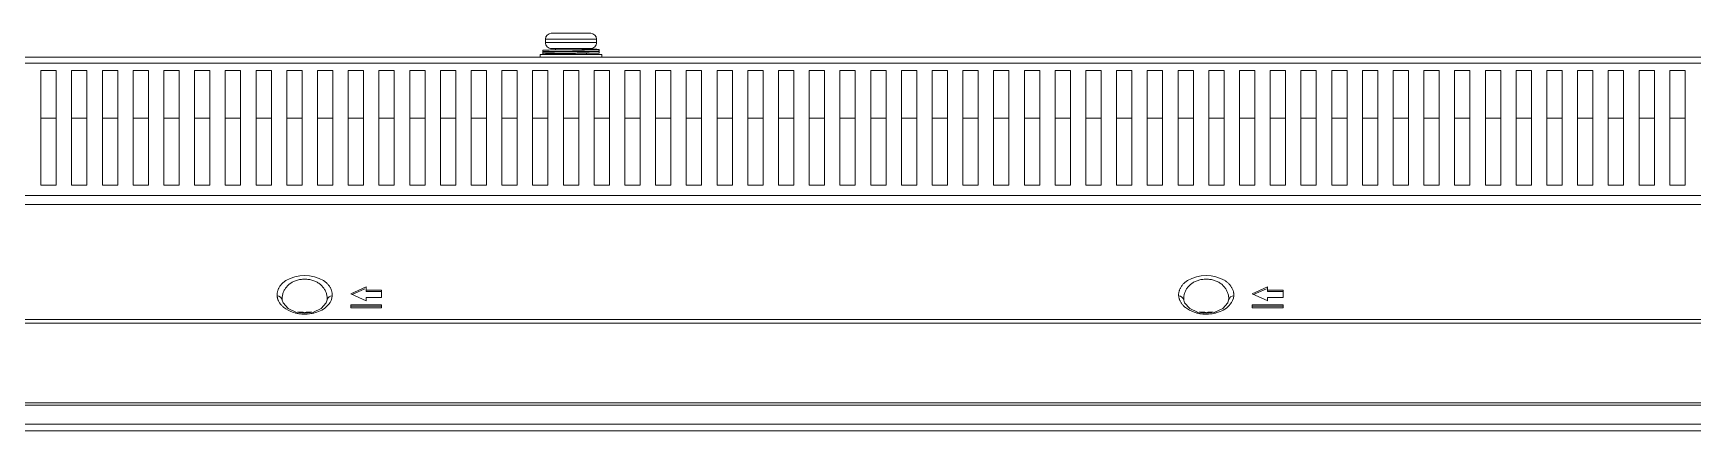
# Model space of a CAD drawing. Extents: x -382 to 1420, y -377 to 265.
# Drawn here: x -321.58 to -308.83, y 31.97 to 35.03 of the extents above; entities that cross this region are included whole.
import ezdxf

# ---------------------------------------------------------------- set-up
doc = ezdxf.new("R2010")
doc.units = 0
doc.header["$MEASUREMENT"] = 0
doc.layers.add('PDF_レイヤー 1', color=7, linetype='CONTINUOUS')

msp = doc.modelspace()

# ---------------------------------------------------------------- linework, layer by layer
at = {"layer": 'PDF_レイヤー 1', "lineweight": 0}
for points in [[(-317.64756, 34.97915), (-317.25384, 34.97917), (-317.25384, 34.95556), (-317.64756, 34.95556), (-317.64756, 34.97917, -0.39336605), (-317.59959, 35.02641), (-317.46458, 35.02643), (-317.46333, 35.02643), (-317.46208, 35.02643), (-317.46069, 35.02629), (-317.45944, 35.02629), (-317.45819, 35.02629), (-317.45694, 35.02629), (-317.45555, 35.02629), (-317.45513, 35.02629), (-317.45388, 35.02629), (-317.45249, 35.02629), (-317.45166, 35.02629), (-317.45069, 35.02627), (-317.4493, 35.02627), (-317.44791, 35.02627), (-317.44652, 35.02627), (-317.44513, 35.02641), (-317.44374, 35.02641), (-317.44236, 35.02641), (-317.44097, 35.02641), (-317.43999, 35.02641), (-317.43861, 35.02641), (-317.43722, 35.02641), (-317.43679, 35.02641), (-317.3018, 35.02641, -0.39336605), (-317.25384, 34.97915)], [(-317.64756, 34.95556, 0.41470588), (-317.6003, 34.9083), (-317.30116, 34.9083, 0.41470588), (-317.2539, 34.95552)], [(-279.52853, 34.79878, 0.28008205), (-279.59847, 34.84136), (-330.12523, 34.84136), (-330.12631, 34.77634), (-327.31087, 34.77634)], [(-332.85563, 33.79863), (-334.24677, 32.82454, 0.22391795), (-334.26345, 32.79571), (-334.31694, 32.18412), (-276.96453, 32.18412), (-277.018, 32.79573, 0.22235802), (-277.03783, 32.82509), (-277.037, 32.82537), (-277.03603, 32.82523), (-277.03464, 32.82454), (-278.41785, 33.79306)], [(-332.84153, 33.77849), (-332.76029, 33.77849), (-278.5212, 33.77854, -0.15358973)], [(-319.32506, 32.97609, -0.35131173), (-319.28587, 33.00491), (-319.28559, 33.00894), (-319.28559, 33.0131), (-319.28573, 33.01727), (-319.28587, 33.02158), (-319.28643, 33.02574), (-319.28712, 33.03019), (-319.28796, 33.03463), (-319.28907, 33.03907), (-319.29032, 33.04366), (-319.29171, 33.0481), (-319.29351, 33.05268), (-319.29532, 33.05727), (-319.2974, 33.06171), (-319.29962, 33.06629), (-319.30212, 33.07074), (-319.30476, 33.07518), (-319.30754, 33.07949), (-319.31045, 33.08365), (-319.31365, 33.08782), (-319.31462, 33.08907), (-319.31795, 33.0931), (-319.32129, 33.09685), (-319.32476, 33.10046), (-319.32851, 33.10407), (-319.3324, 33.10754), (-319.33656, 33.11101), (-319.34087, 33.11448), (-319.34573, 33.11796), (-319.35073, 33.12143), (-319.35287, 33.1229, 0.27402734), (-319.64248, 33.12304), (-319.6447, 33.12151), (-319.6497, 33.11804), (-319.65442, 33.11457), (-319.65887, 33.11123), (-319.66303, 33.10776), (-319.66692, 33.10415), (-319.67067, 33.10054), (-319.67414, 33.09707), (-319.67748, 33.09318), (-319.68081, 33.08929), (-319.68192, 33.0879), (-319.68498, 33.08374), (-319.68803, 33.07957), (-319.69081, 33.07513), (-319.69345, 33.07082), (-319.69581, 33.06624), (-319.69803, 33.06179), (-319.70025, 33.05721), (-319.70206, 33.05263), (-319.70372, 33.04805), (-319.70525, 33.0436), (-319.7065, 33.03916), (-319.70761, 33.03457), (-319.70845, 33.03027), (-319.70914, 33.02583), (-319.70956, 33.02152), (-319.70983, 33.01722), (-319.70997, 33.01305), (-319.70983, 33.00902), (-319.7097, 33.00486, -0.34831501), (-319.6701, 32.97271), (-319.66387, 32.95212), (-319.62429, 32.9081), (-319.56451, 32.88102), (-319.49745, 32.87234), (-319.43032, 32.88119), (-319.37074, 32.90841), (-319.33151, 32.95235), (-319.32506, 32.97609)], [(-319.50774, 32.86535, 0.01507431), (-319.49385, 32.86521, 0.01439805), (-319.47919, 32.8657, 0.03241219), (-319.44039, 32.87069, 0.0140523), (-319.42625, 32.87377, 0.02070092), (-319.40499, 32.88007, 0.14277851), (-319.31231, 32.94151, 0.14815048), (-319.28593, 33.0049)], [(-312.57918, 32.86535, 0.01514997), (-312.56543, 32.86521, 0.01439805), (-312.55069, 32.8657, 0.03076734), (-312.51313, 32.87041, 0.01291008), (-312.49771, 32.87377, 0.01925917), (-312.47635, 32.88007, 0.14277851), (-312.38375, 32.94151, 0.14815048), (-312.35743, 33.0049)], [(-319.51581, 32.87957), (-319.51512, 32.87957), (-319.51456, 32.87957), (-319.514, 32.87944), (-319.51331, 32.8793), (-319.51289, 32.87916), (-319.5122, 32.87902), (-319.51164, 32.87874), (-319.5115, 32.8786), (-319.51095, 32.87832), (-319.51053, 32.87791), (-319.50957, 32.87674), (-319.5093, 32.87674), (-319.50832, 32.8766), (-319.50721, 32.87632), (-319.50652, 32.87632), (-319.50541, 32.87619), (-319.50444, 32.87605), (-319.50346, 32.87591), (-319.50235, 32.87591), (-319.50124, 32.87591), (-319.50027, 32.87591), (-319.49927, 32.87585), (-319.49927, 32.87599), (-319.49927, 32.87613), (-319.49927, 32.87627), (-319.49628, 32.87587), (-319.49545, 32.87587), (-319.4942, 32.87587), (-319.49309, 32.87587), (-319.49281, 32.87587), (-319.49156, 32.87601), (-319.49045, 32.87601), (-319.48934, 32.87614), (-319.48809, 32.87642), (-319.48698, 32.87656), (-319.48587, 32.87684), (-319.48645, 32.87742), (-319.48756, 32.87714), (-319.48909, 32.87687), (-319.4909, 32.87673), (-319.49284, 32.87645), (-319.49492, 32.87645), (-319.49426, 32.87638), (-319.49176, 32.87652), (-319.48967, 32.8768), (-319.48801, 32.87707), (-319.48662, 32.87735), (-319.48559, 32.87769), (-319.48504, 32.87782), (-319.4849, 32.87782, -0.24615601), (-319.47992, 32.88095), (-319.46029, 32.88088), (-319.45412, 32.88069), (-319.44784, 32.88023), (-319.44298, 32.87953, 0.01846164), (-319.44847, 32.88023)], [(-319.47995, 32.88092), (-319.47981, 32.88092), (-319.47981, 32.88064), (-319.47981, 32.88037), (-319.47981, 32.88023), (-319.47981, 32.88009), (-319.47981, 32.87995), (-319.47981, 32.87981), (-319.47981, 32.87967), (-319.48476, 32.87702), (-319.48434, 32.87716), (-319.48379, 32.8773), (-319.48323, 32.87744), (-319.48267, 32.87757), (-319.48212, 32.87785), (-319.4817, 32.87813), (-319.48115, 32.87827), (-319.48059, 32.87855), (-319.48017, 32.87896), (-319.4799, 32.87924), (-319.47976, 32.87952, 0.19323471), (-319.4853, 32.87777)], [(-312.60669, 32.88095), (-312.58711, 32.88095), (-312.58724, 32.88081), (-312.58724, 32.88067), (-312.58724, 32.88053), (-312.58724, 32.88039), (-312.58724, 32.88026), (-312.58724, 32.88012), (-312.58724, 32.87998), (-312.58724, 32.87984), (-312.58724, 32.8797), (-312.58706, 32.88089, -0.25195029), (-312.58061, 32.87742), (-312.58724, 32.87957), (-312.58669, 32.87957), (-312.58599, 32.87957), (-312.58544, 32.87944), (-312.58488, 32.8793), (-312.58433, 32.87916), (-312.58377, 32.87902), (-312.58322, 32.87874), (-312.58294, 32.8786), (-312.58252, 32.87832), (-312.58197, 32.87791), (-312.58108, 32.87674), (-312.5808, 32.87674), (-312.57983, 32.8766), (-312.57872, 32.87632), (-312.57802, 32.87632), (-312.57691, 32.87619), (-312.57594, 32.87605), (-312.57497, 32.87591), (-312.57386, 32.87591), (-312.57275, 32.87591), (-312.57177, 32.87591), (-312.57077, 32.87585), (-312.57077, 32.87599), (-312.57077, 32.87613), (-312.57077, 32.87627), (-312.56779, 32.87587), (-312.56695, 32.87587), (-312.56571, 32.87587), (-312.56459, 32.87587), (-312.56432, 32.87587), (-312.56307, 32.87601), (-312.56196, 32.87601), (-312.56084, 32.87614), (-312.55959, 32.87642), (-312.55848, 32.87656), (-312.55737, 32.87684), (-312.55789, 32.87742), (-312.55914, 32.87714), (-312.56066, 32.87687), (-312.56233, 32.87673), (-312.56427, 32.87645), (-312.5665, 32.87645), (-312.56575, 32.87638), (-312.56325, 32.87652), (-312.56116, 32.8768), (-312.5595, 32.87707), (-312.55811, 32.87735), (-312.55708, 32.87769), (-312.55653, 32.87782), (-312.55639, 32.87782, -0.24615601), (-312.55143, 32.88095), (-312.53178, 32.88088), (-312.52561, 32.88069), (-312.51942, 32.88023), (-312.51442, 32.87953)], [(-312.55626, 32.87702), (-312.55584, 32.87716), (-312.55529, 32.8773), (-312.55473, 32.87744), (-312.55418, 32.87757), (-312.55362, 32.87785), (-312.55321, 32.87813), (-312.55265, 32.87827), (-312.5521, 32.87855), (-312.55168, 32.87896), (-312.5514, 32.87924), (-312.55126, 32.87952, 0.19323472), (-312.55626, 32.87702)]]:
    msp.add_lwpolyline(points, format="xyb", dxfattribs=at)
for points in [[(-317.60383, 35.02629), (-317.60369, 35.02629)], [(-317.29773, 35.02629), (-317.29759, 35.02629)]]:
    msp.add_lwpolyline(points, close=True, dxfattribs=at)
for points in [[(-284.26518, 34.84134), (-284.26518, 34.79593), (-327.01624, 34.79593)], [(-317.68689, 34.84136), (-317.68689, 34.86108)], [(-317.68683, 34.86109), (-317.21451, 34.86109), (-317.21451, 34.84137)], [(-317.5885, 34.88537), (-317.5903, 34.88537), (-317.59808, 34.88523), (-317.60599, 34.88523), (-317.61377, 34.88509), (-317.62169, 34.88495), (-317.62738, 34.88495), (-317.63516, 34.88481), (-317.63863, 34.88467), (-317.64655, 34.88454), (-317.65141, 34.8844), (-317.65543, 34.8844), (-317.65904, 34.88426), (-317.66196, 34.88412), (-317.66418, 34.88398), (-317.66488, 34.88398), (-317.66585, 34.88398), (-317.66613, 34.88384), (-317.66682, 34.88384), (-317.6671, 34.88384), (-317.66724, 34.8837)], [(-317.66722, 34.89555), (-317.66722, 34.86791)], [(-317.66722, 34.87981), (-317.66695, 34.87981), (-317.66681, 34.87981), (-317.66584, 34.87995), (-317.6657, 34.87995), (-317.66417, 34.88009), (-317.66389, 34.88009), (-317.66153, 34.88023), (-317.65861, 34.88023), (-317.655, 34.88037), (-317.65389, 34.88037), (-317.64612, 34.88065), (-317.64264, 34.88065), (-317.63473, 34.88079), (-317.62917, 34.88092), (-317.62126, 34.88106), (-317.61362, 34.88106), (-317.60584, 34.8812), (-317.60417, 34.8812), (-317.5964, 34.88134), (-317.58848, 34.88148)], [(-317.66722, 34.86794), (-317.66722, 34.86808), (-317.66695, 34.86808), (-317.66611, 34.86808), (-317.66584, 34.86808), (-317.66486, 34.86822), (-317.66431, 34.86822), (-317.66195, 34.86836), (-317.65903, 34.8685), (-317.65556, 34.8685), (-317.65125, 34.86863), (-317.64653, 34.86877), (-317.64306, 34.86877), (-317.63528, 34.86905), (-317.62959, 34.86905), (-317.62167, 34.86919), (-317.6139, 34.86933), (-317.60598, 34.86947), (-317.60417, 34.86947), (-317.5964, 34.86947), (-317.58848, 34.86961)], [(-317.66715, 34.89556), (-317.66688, 34.89556), (-317.66646, 34.8957), (-317.66563, 34.8957), (-317.66424, 34.89584), (-317.66257, 34.89584), (-317.66118, 34.89598), (-317.65799, 34.89612), (-317.65493, 34.89612), (-317.64882, 34.89626), (-317.64257, 34.8964), (-317.63646, 34.89653), (-317.63035, 34.89667), (-317.62049, 34.89681), (-317.61799, 34.89681), (-317.60813, 34.89695), (-317.60577, 34.89695), (-317.59591, 34.89709), (-317.59341, 34.89709), (-317.58355, 34.89723), (-317.57369, 34.89737), (-317.56883, 34.89737), (-317.56883, 34.90834)], [(-317.56883, 34.86611), (-317.57383, 34.86611), (-317.58355, 34.86625), (-317.59341, 34.86638), (-317.59591, 34.86638), (-317.60577, 34.86652), (-317.60813, 34.86652), (-317.61799, 34.86666), (-317.62049, 34.86666), (-317.63035, 34.8668), (-317.63646, 34.86694), (-317.64257, 34.86708), (-317.64882, 34.86722), (-317.65493, 34.86736), (-317.65799, 34.86736), (-317.66104, 34.8675), (-317.66257, 34.8675), (-317.66424, 34.86763), (-317.66563, 34.86777), (-317.66646, 34.86777), (-317.66688, 34.86777), (-317.66715, 34.86791)], [(-317.56883, 34.88558), (-317.56994, 34.88558), (-317.57189, 34.88558), (-317.57383, 34.88558), (-317.57466, 34.88558), (-317.57675, 34.88558), (-317.57869, 34.88544), (-317.58063, 34.88544), (-317.58258, 34.88544), (-317.58452, 34.88544), (-317.58647, 34.88544), (-317.58855, 34.88544)], [(-317.5885, 34.88144), (-317.58766, 34.88144), (-317.58572, 34.88144), (-317.58377, 34.88144), (-317.58266, 34.88144), (-317.58058, 34.88144), (-317.57863, 34.88144), (-317.57669, 34.88158), (-317.57475, 34.88158), (-317.5728, 34.88158), (-317.57086, 34.88158), (-317.56877, 34.88158)], [(-317.5885, 34.86963), (-317.58766, 34.86963), (-317.58558, 34.86963), (-317.58363, 34.86963), (-317.58266, 34.86963), (-317.58058, 34.86963), (-317.57863, 34.86963), (-317.57669, 34.86963), (-317.57475, 34.86977), (-317.5728, 34.86977), (-317.57072, 34.86977), (-317.56877, 34.86977)], [(-317.5885, 34.86794), (-317.58836, 34.86794), (-317.58822, 34.8678), (-317.58738, 34.8678), (-317.58725, 34.86766), (-317.58613, 34.86766), (-317.58572, 34.86766), (-317.58558, 34.86752), (-317.5835, 34.86752), (-317.58266, 34.86738), (-317.58086, 34.86738), (-317.57947, 34.86725), (-317.57752, 34.86725), (-317.57697, 34.86725), (-317.57502, 34.86711), (-317.57308, 34.86711), (-317.57114, 34.86697), (-317.56919, 34.86697)], [(-317.56916, 34.86897), (-317.56972, 34.86897), (-317.57166, 34.86897), (-317.57361, 34.86883), (-317.57555, 34.86883), (-317.5775, 34.86869), (-317.57888, 34.86869), (-317.58083, 34.86869), (-317.58166, 34.86855), (-317.58361, 34.86855), (-317.58375, 34.86855), (-317.58569, 34.86841), (-317.58611, 34.86827), (-317.58722, 34.86827), (-317.58736, 34.86827), (-317.58819, 34.86813), (-317.58833, 34.86813), (-317.58847, 34.868)], [(-317.56916, 34.86693), (-317.56902, 34.86693), (-317.56889, 34.86693)], [(-317.56883, 34.86897), (-317.56897, 34.86897), (-317.56911, 34.86897)], [(-317.33252, 34.90041), (-317.34432, 34.90013), (-317.35613, 34.89985), (-317.36807, 34.89971), (-317.37987, 34.89944), (-317.38279, 34.89944), (-317.39473, 34.8993), (-317.40654, 34.89902), (-317.41834, 34.89888), (-317.43015, 34.89874), (-317.44195, 34.8986), (-317.4507, 34.89846), (-317.4582, 34.89846), (-317.47001, 34.89833), (-317.48181, 34.89819), (-317.48612, 34.89819), (-317.49792, 34.89805), (-317.50972, 34.89791), (-317.52153, 34.89791), (-317.53333, 34.89777), (-317.54514, 34.89763), (-317.55708, 34.89749), (-317.56889, 34.89735)], [(-317.4507, 34.88666), (-317.4582, 34.88666), (-317.47001, 34.88652), (-317.48181, 34.88638), (-317.48612, 34.88638), (-317.49792, 34.88624), (-317.50972, 34.8861), (-317.52153, 34.8861), (-317.53333, 34.88597), (-317.54514, 34.88583), (-317.55694, 34.88569), (-317.56889, 34.88555)], [(-317.56721, 34.86902), (-317.56734, 34.86902), (-317.56748, 34.86902), (-317.56762, 34.86902), (-317.56776, 34.86902), (-317.56804, 34.86902), (-317.56818, 34.86902), (-317.56832, 34.86902), (-317.56846, 34.86902), (-317.56873, 34.86902), (-317.56887, 34.86902)], [(-317.56883, 34.88165), (-317.56508, 34.88165), (-317.55328, 34.88179), (-317.54147, 34.88192), (-317.53342, 34.88192), (-317.52161, 34.88206), (-317.50981, 34.8822), (-317.498, 34.88234), (-317.48606, 34.88234), (-317.47426, 34.88248), (-317.46245, 34.88262), (-317.45065, 34.88276)], [(-317.56869, 34.86984), (-317.56883, 34.86984), (-317.56827, 34.86984)], [(-317.56883, 34.86775), (-317.56827, 34.8683)], [(-317.56883, 34.86109), (-317.56883, 34.86776)], [(-317.56862, 34.86984), (-317.56834, 34.86984)], [(-317.56707, 34.86902), (-317.56832, 34.86833)], [(-317.56829, 34.86984), (-317.56815, 34.86984), (-317.56801, 34.86984), (-317.56773, 34.86984), (-317.56759, 34.86984), (-317.56746, 34.86984), (-317.56718, 34.86984), (-317.56704, 34.86984), (-317.5669, 34.86984), (-317.56662, 34.86984), (-317.56648, 34.86984)], [(-317.56829, 34.86836), (-317.56815, 34.8685), (-317.56801, 34.8685), (-317.56773, 34.86863), (-317.56759, 34.86863), (-317.56746, 34.86877), (-317.56732, 34.86877), (-317.56704, 34.86891), (-317.5669, 34.86891), (-317.56676, 34.86891), (-317.56648, 34.86905)], [(-317.56646, 34.86902), (-317.56659, 34.86902), (-317.56673, 34.86902), (-317.56687, 34.86902), (-317.56701, 34.86902), (-317.56715, 34.86902)], [(-317.56646, 34.86984), (-317.56271, 34.86984), (-317.55118, 34.86998), (-317.53965, 34.87012), (-317.53174, 34.87012), (-317.52021, 34.87026), (-317.50854, 34.8704), (-317.49702, 34.87054), (-317.48549, 34.87054), (-317.47382, 34.87068), (-317.4623, 34.87081), (-317.45077, 34.87095)], [(-317.33252, 34.87204), (-317.34432, 34.8719), (-317.35613, 34.87176), (-317.36807, 34.87162), (-317.37987, 34.87148), (-317.39168, 34.87134), (-317.40348, 34.87134), (-317.41529, 34.8712), (-317.41959, 34.8712), (-317.4314, 34.87106), (-317.4432, 34.87093), (-317.4507, 34.87093), (-317.45876, 34.87079), (-317.47028, 34.87065), (-317.48195, 34.87051), (-317.49348, 34.87037), (-317.505, 34.87009), (-317.51667, 34.86995), (-317.52014, 34.86995), (-317.53167, 34.86968), (-317.54333, 34.86954), (-317.55486, 34.86926), (-317.56639, 34.86898)], [(-317.33257, 34.89955), (-317.33632, 34.89955), (-317.34813, 34.89941), (-317.35993, 34.89927), (-317.36799, 34.89927), (-317.37979, 34.89913), (-317.3916, 34.89899), (-317.4034, 34.89885), (-317.41534, 34.89885), (-317.42715, 34.89871), (-317.43895, 34.89858), (-317.45076, 34.89844)], [(-317.33257, 34.88774), (-317.33632, 34.88774), (-317.34813, 34.8876), (-317.35993, 34.88747), (-317.36799, 34.88747), (-317.37979, 34.88733), (-317.3916, 34.88719), (-317.4034, 34.88705), (-317.4152, 34.88691), (-317.42715, 34.88691), (-317.43895, 34.88677), (-317.45076, 34.88663)], [(-317.4507, 34.88273), (-317.4432, 34.88273), (-317.4314, 34.88287), (-317.41959, 34.88301), (-317.41529, 34.88301), (-317.40348, 34.88315), (-317.39168, 34.88329), (-317.37987, 34.88329), (-317.36807, 34.88342), (-317.35627, 34.88356), (-317.34432, 34.8837), (-317.33252, 34.88384)], [(-317.31291, 34.90144), (-317.31319, 34.90158), (-317.31402, 34.90158), (-317.31416, 34.90158), (-317.31541, 34.90171), (-317.31582, 34.90171), (-317.31596, 34.90185), (-317.31791, 34.90185), (-317.31874, 34.90199), (-317.32069, 34.90199), (-317.32207, 34.90213), (-317.32416, 34.90213), (-317.32471, 34.90213), (-317.32666, 34.90227), (-317.3286, 34.90227), (-317.33055, 34.90241), (-317.33263, 34.90241)], [(-317.31291, 34.89974), (-317.31374, 34.89974), (-317.31569, 34.89974), (-317.31763, 34.89974), (-317.31874, 34.89974), (-317.32082, 34.89974), (-317.32277, 34.89974), (-317.32471, 34.8996), (-317.32666, 34.8996), (-317.3286, 34.8996), (-317.33055, 34.8996), (-317.33263, 34.8996)], [(-317.31291, 34.88795), (-317.31374, 34.88795), (-317.31569, 34.88795), (-317.31763, 34.88795), (-317.31874, 34.88795), (-317.32082, 34.88795), (-317.32277, 34.88795), (-317.32471, 34.88781), (-317.32666, 34.88781), (-317.3286, 34.88781), (-317.33055, 34.88781), (-317.33263, 34.88781)], [(-317.31285, 34.9014), (-317.31299, 34.90126), (-317.31327, 34.90126), (-317.3141, 34.90112), (-317.31424, 34.90112), (-317.31535, 34.90098), (-317.31577, 34.90098), (-317.31771, 34.90084), (-317.31799, 34.90084), (-317.31994, 34.90084), (-317.32077, 34.9007), (-317.32271, 34.9007), (-317.3241, 34.90056), (-317.32605, 34.90056), (-317.32799, 34.90042), (-317.32993, 34.90042), (-317.33202, 34.90042), (-317.33257, 34.90042), (-317.33257, 34.90834)], [(-317.33257, 34.90327), (-317.32771, 34.90327), (-317.31785, 34.90313), (-317.30799, 34.90299), (-317.30549, 34.90299), (-317.29563, 34.90285), (-317.29327, 34.90285), (-317.28341, 34.90271), (-317.28091, 34.90271), (-317.27105, 34.90258), (-317.26494, 34.90244), (-317.25883, 34.9023), (-317.25258, 34.90216), (-317.24647, 34.90202), (-317.24341, 34.90202), (-317.24036, 34.90188), (-317.23883, 34.90174), (-317.23717, 34.90174), (-317.23578, 34.9016), (-317.23494, 34.9016), (-317.23453, 34.90146), (-317.23425, 34.90146)], [(-317.33257, 34.88381), (-317.33146, 34.88381), (-317.32952, 34.88381), (-317.32757, 34.88381), (-317.32674, 34.88381), (-317.32466, 34.88381), (-317.32271, 34.88381), (-317.32077, 34.88395), (-317.31882, 34.88395), (-317.31688, 34.88395), (-317.31494, 34.88395), (-317.31285, 34.88395)], [(-317.33257, 34.87201), (-317.32771, 34.87201), (-317.31785, 34.87215), (-317.30799, 34.87229), (-317.30549, 34.87229), (-317.29563, 34.87243), (-317.29327, 34.87243), (-317.28341, 34.87256), (-317.28091, 34.87256), (-317.27105, 34.8727), (-317.26494, 34.87284), (-317.25883, 34.87298), (-317.25258, 34.87312), (-317.24647, 34.87326), (-317.24341, 34.87326), (-317.24022, 34.8734), (-317.23883, 34.87354), (-317.23717, 34.87354), (-317.23564, 34.87368), (-317.23494, 34.87368), (-317.23453, 34.87381), (-317.23425, 34.87381)], [(-317.33257, 34.86109), (-317.33257, 34.87206)], [(-317.23418, 34.90144), (-317.23418, 34.9013), (-317.23446, 34.9013), (-317.23529, 34.9013), (-317.23543, 34.9013), (-317.23654, 34.90116), (-317.2371, 34.90116), (-317.23946, 34.90102), (-317.24237, 34.90088), (-317.24585, 34.90074), (-317.25001, 34.90074), (-317.25487, 34.9006), (-317.25834, 34.90046), (-317.26612, 34.90033), (-317.27181, 34.90033), (-317.27973, 34.90019), (-317.28751, 34.90005), (-317.29542, 34.89991), (-317.29723, 34.89991), (-317.30501, 34.89977), (-317.31292, 34.89977)], [(-317.23418, 34.88958), (-317.23446, 34.88958), (-317.2346, 34.88958), (-317.23557, 34.88944), (-317.23571, 34.88944), (-317.23723, 34.8893), (-317.23737, 34.8893), (-317.23987, 34.88916), (-317.24279, 34.88916), (-317.2464, 34.88902), (-317.24751, 34.88902), (-317.25529, 34.88874), (-317.25876, 34.88874), (-317.26668, 34.8886), (-317.27223, 34.88847), (-317.28015, 34.88833), (-317.28779, 34.88833), (-317.29556, 34.88819), (-317.29723, 34.88819), (-317.30501, 34.88805), (-317.31292, 34.88791)], [(-317.31291, 34.88401), (-317.3111, 34.88401), (-317.30333, 34.88415), (-317.29541, 34.88415), (-317.28763, 34.88429), (-317.27972, 34.88442), (-317.27402, 34.88442), (-317.26625, 34.88456), (-317.26277, 34.8847), (-317.25486, 34.88484), (-317.25, 34.88498), (-317.24597, 34.88498), (-317.24236, 34.88512), (-317.23944, 34.88526), (-317.23708, 34.8854), (-317.23653, 34.8854), (-317.23542, 34.8854), (-317.23528, 34.88554), (-317.23458, 34.88554), (-317.2343, 34.88554), (-317.23417, 34.88567)], [(-317.23418, 34.87384), (-317.23418, 34.90148)], [(-321.40707, 33.85797), (-321.52512, 33.85797), (-321.52512, 34.73984)], [(-321.52512, 34.73978), (-321.40707, 34.73978)], [(-321.40706, 34.73978), (-321.40706, 33.85792)], [(-321.17089, 33.85797), (-321.28893, 33.85797), (-321.28893, 34.73984)], [(-321.28893, 34.73978), (-321.17089, 34.73978)], [(-321.17087, 34.73978), (-321.17087, 33.85792)], [(-320.93456, 33.85797), (-321.05274, 33.85797), (-321.05274, 34.73984)], [(-321.05274, 34.73978), (-320.93456, 34.73978)], [(-320.93461, 34.73978), (-320.93461, 33.85792)], [(-320.69839, 33.85797), (-320.81657, 33.85797), (-320.81657, 34.73984)], [(-320.81657, 34.73978), (-320.69839, 34.73978)], [(-320.69844, 34.73978), (-320.69844, 33.85792)], [(-320.46227, 33.85797), (-320.58031, 33.85797), (-320.58031, 34.73984)], [(-320.58031, 34.73978), (-320.46227, 34.73978)], [(-320.46225, 34.73978), (-320.46225, 33.85792)], [(-320.22608, 33.85797), (-320.34413, 33.85797), (-320.34413, 34.73984)], [(-320.34413, 34.73978), (-320.22608, 34.73978)], [(-320.22607, 34.73978), (-320.22607, 33.85792)], [(-319.98975, 33.85797), (-320.10794, 33.85797), (-320.10794, 34.73984)], [(-320.10794, 34.73978), (-319.98975, 34.73978)], [(-319.98981, 34.73978), (-319.98981, 33.85792)], [(-319.75357, 33.85797), (-319.87175, 33.85797), (-319.87175, 34.73984)], [(-319.87175, 34.73978), (-319.75357, 34.73978)], [(-319.75362, 34.73978), (-319.75362, 33.85792)], [(-319.51738, 33.85797), (-319.63556, 33.85797), (-319.63556, 34.73984)], [(-319.63556, 34.73978), (-319.51738, 34.73978)], [(-319.51745, 34.73978), (-319.51745, 33.85792)], [(-319.28128, 33.85797), (-319.39932, 33.85797), (-319.39932, 34.73984)], [(-319.39932, 34.73978), (-319.28128, 34.73978)], [(-319.28126, 34.73978), (-319.28126, 33.85792)], [(-319.04509, 33.85797), (-319.16313, 33.85797), (-319.16313, 34.73984)], [(-319.16313, 34.73978), (-319.04509, 34.73978)], [(-319.04507, 34.73978), (-319.04507, 33.85792)], [(-318.80876, 33.85797), (-318.92695, 33.85797), (-318.92695, 34.73984)], [(-318.92695, 34.73978), (-318.80876, 34.73978)], [(-318.80882, 34.73978), (-318.80882, 33.85792)], [(-318.57257, 33.85797), (-318.69076, 33.85797), (-318.69076, 34.73984)], [(-318.69076, 34.73978), (-318.57257, 34.73978)], [(-318.57263, 34.73978), (-318.57263, 33.85792)], [(-318.33639, 33.85797), (-318.45457, 33.85797), (-318.45457, 34.73984)], [(-318.45457, 34.73978), (-318.33639, 34.73978)], [(-318.33646, 34.73978), (-318.33646, 33.85792)], [(-318.10028, 33.85797), (-318.21833, 33.85797), (-318.21833, 34.73984)], [(-318.21833, 34.73978), (-318.10028, 34.73978)], [(-318.10027, 34.73978), (-318.10027, 33.85792)], [(-317.8641, 33.85797), (-317.98214, 33.85797), (-317.98214, 34.73984)], [(-317.98214, 34.73978), (-317.8641, 34.73978)], [(-317.86408, 34.73978), (-317.86408, 33.85792)], [(-317.62777, 33.85797), (-317.74595, 33.85797), (-317.74595, 34.73984)], [(-317.74595, 34.73978), (-317.62777, 34.73978)], [(-317.62782, 34.73978), (-317.62782, 33.85792)], [(-317.39158, 33.85797), (-317.50977, 33.85797), (-317.50977, 34.73984)], [(-317.50977, 34.73978), (-317.39158, 34.73978)], [(-317.39164, 34.73978), (-317.39164, 33.85792)], [(-317.15539, 33.85797), (-317.27358, 33.85797), (-317.27358, 34.73984)], [(-317.27358, 34.73978), (-317.15539, 34.73978)], [(-317.15545, 34.73978), (-317.15545, 33.85792)], [(-316.91929, 33.85797), (-317.03734, 33.85797), (-317.03734, 34.73984)], [(-317.03734, 34.73978), (-316.91929, 34.73978)], [(-316.91928, 34.73978), (-316.91928, 33.85792)], [(-316.6831, 33.85797), (-316.80115, 33.85797), (-316.80115, 34.73984)], [(-316.80115, 34.73978), (-316.6831, 34.73978)], [(-316.68309, 34.73978), (-316.68309, 33.85792)], [(-316.44678, 33.85797), (-316.56496, 33.85797), (-316.56496, 34.73984)], [(-316.56496, 34.73978), (-316.44678, 34.73978)], [(-316.44683, 34.73978), (-316.44683, 33.85792)], [(-316.21059, 33.85797), (-316.32877, 33.85797), (-316.32877, 34.73984)], [(-316.32877, 34.73978), (-316.21059, 34.73978)], [(-316.21065, 34.73978), (-316.21065, 33.85792)], [(-315.9744, 33.85797), (-316.09259, 33.85797), (-316.09259, 34.73984)], [(-316.09259, 34.73978), (-315.9744, 34.73978)], [(-315.97446, 34.73978), (-315.97446, 33.85792)], [(-315.7383, 33.85797), (-315.85634, 33.85797), (-315.85634, 34.73984)], [(-315.85634, 34.73978), (-315.7383, 34.73978)], [(-315.73828, 34.73978), (-315.73828, 33.85792)], [(-315.50197, 33.85797), (-315.62016, 33.85797), (-315.62016, 34.73984)], [(-315.62016, 34.73978), (-315.50197, 34.73978)], [(-315.50203, 34.73978), (-315.50203, 33.85792)], [(-315.26578, 33.85797), (-315.38397, 33.85797), (-315.38397, 34.73984)], [(-315.38397, 34.73978), (-315.26578, 34.73978)], [(-315.26584, 34.73978), (-315.26584, 33.85792)], [(-315.0296, 33.85797), (-315.14778, 33.85797), (-315.14778, 34.73984)], [(-315.14778, 34.73978), (-315.0296, 34.73978)], [(-315.02965, 34.73978), (-315.02965, 33.85792)], [(-314.79348, 33.85797), (-314.91152, 33.85797), (-314.91152, 34.73984)], [(-314.91152, 34.73978), (-314.79348, 34.73978)], [(-314.79347, 34.73978), (-314.79347, 33.85792)], [(-314.55729, 33.85797), (-314.67534, 33.85797), (-314.67534, 34.73984)], [(-314.67534, 34.73978), (-314.55729, 34.73978)], [(-314.55728, 34.73978), (-314.55728, 33.85792)], [(-314.32098, 33.85797), (-314.43916, 33.85797), (-314.43916, 34.73984)], [(-314.43916, 34.73978), (-314.32098, 34.73978)], [(-314.32104, 34.73978), (-314.32104, 33.85792)], [(-314.08479, 33.85797), (-314.20298, 33.85797), (-314.20298, 34.73984)], [(-314.20298, 34.73978), (-314.08479, 34.73978)], [(-314.08485, 34.73978), (-314.08485, 33.85792)], [(-313.8486, 33.85797), (-313.96679, 33.85797), (-313.96679, 34.73984)], [(-313.96679, 34.73978), (-313.8486, 34.73978)], [(-313.84866, 34.73978), (-313.84866, 33.85792)], [(-313.61249, 33.85797), (-313.73053, 33.85797), (-313.73053, 34.73984)], [(-313.73053, 34.73978), (-313.61249, 34.73978)], [(-313.61247, 34.73978), (-313.61247, 33.85792)], [(-313.3763, 33.85797), (-313.49434, 33.85797), (-313.49434, 34.73984)], [(-313.49434, 34.73978), (-313.3763, 34.73978)], [(-313.37629, 34.73978), (-313.37629, 33.85792)], [(-313.13999, 33.85797), (-313.25817, 33.85797), (-313.25817, 34.73984)], [(-313.25817, 34.73978), (-313.13999, 34.73978)], [(-313.14004, 34.73978), (-313.14004, 33.85792)], [(-312.9038, 33.85797), (-313.02198, 33.85797), (-313.02198, 34.73984)], [(-313.02198, 34.73978), (-312.9038, 34.73978)], [(-312.90386, 34.73978), (-312.90386, 33.85792)], [(-312.66768, 33.85797), (-312.78573, 33.85797), (-312.78573, 34.73984)], [(-312.78573, 34.73978), (-312.66768, 34.73978)], [(-312.66767, 34.73978), (-312.66767, 33.85792)], [(-312.43149, 33.85797), (-312.54954, 33.85797), (-312.54954, 34.73984)], [(-312.54954, 34.73978), (-312.43149, 34.73978)], [(-312.43148, 34.73978), (-312.43148, 33.85792)], [(-312.19517, 33.85797), (-312.31335, 33.85797), (-312.31335, 34.73984)], [(-312.31335, 34.73978), (-312.19517, 34.73978)], [(-312.19522, 34.73978), (-312.19522, 33.85792)], [(-311.95899, 33.85797), (-312.07718, 33.85797), (-312.07718, 34.73984)], [(-312.07718, 34.73978), (-311.95899, 34.73978)], [(-311.95905, 34.73978), (-311.95905, 33.85792)], [(-311.72281, 33.85797), (-311.84099, 33.85797), (-311.84099, 34.73984)], [(-311.84099, 34.73978), (-311.72281, 34.73978)], [(-311.72286, 34.73978), (-311.72286, 33.85792)], [(-311.48669, 33.85797), (-311.60473, 33.85797), (-311.60473, 34.73984)], [(-311.60473, 34.73978), (-311.48669, 34.73978)], [(-311.48668, 34.73978), (-311.48668, 33.85792)], [(-311.2505, 33.85797), (-311.36855, 33.85797), (-311.36855, 34.73984)], [(-311.36855, 34.73978), (-311.2505, 34.73978)], [(-311.25049, 34.73978), (-311.25049, 33.85792)], [(-311.01418, 33.85797), (-311.13236, 33.85797), (-311.13236, 34.73984)], [(-311.13236, 34.73978), (-311.01418, 34.73978)], [(-311.01423, 34.73978), (-311.01423, 33.85792)], [(-310.77799, 33.85797), (-310.89617, 33.85797), (-310.89617, 34.73984)], [(-310.89617, 34.73978), (-310.77799, 34.73978)], [(-310.77806, 34.73978), (-310.77806, 33.85792)], [(-310.54182, 33.85797), (-310.66, 33.85797), (-310.66, 34.73984)], [(-310.66, 34.73978), (-310.54182, 34.73978)], [(-310.54187, 34.73978), (-310.54187, 33.85792)], [(-310.3057, 33.85797), (-310.42374, 33.85797), (-310.42374, 34.73984)], [(-310.42374, 34.73978), (-310.3057, 34.73978)], [(-310.30568, 34.73978), (-310.30568, 33.85792)], [(-310.06951, 33.85797), (-310.18756, 33.85797), (-310.18756, 34.73984)], [(-310.18756, 34.73978), (-310.06951, 34.73978)], [(-310.0695, 34.73978), (-310.0695, 33.85792)], [(-309.83318, 33.85797), (-309.95137, 33.85797), (-309.95137, 34.73984)], [(-309.95137, 34.73978), (-309.83318, 34.73978)], [(-309.83324, 34.73978), (-309.83324, 33.85792)], [(-309.597, 33.85797), (-309.71518, 33.85797), (-309.71518, 34.73984)], [(-309.71518, 34.73978), (-309.597, 34.73978)], [(-309.59707, 34.73978), (-309.59707, 33.85792)], [(-309.36082, 33.85797), (-309.47901, 33.85797), (-309.47901, 34.73984)], [(-309.47901, 34.73978), (-309.36082, 34.73978)], [(-309.36088, 34.73978), (-309.36088, 33.85792)], [(-309.1247, 33.85797), (-309.24275, 33.85797), (-309.24275, 34.73984)], [(-309.24275, 34.73978), (-309.1247, 34.73978)], [(-309.12469, 34.73978), (-309.12469, 33.85792)], [(-308.88852, 33.85797), (-309.00656, 33.85797), (-309.00656, 34.73984)], [(-309.00656, 34.73978), (-308.88852, 34.73978)], [(-308.8885, 34.73978), (-308.8885, 33.85792)], [(-321.52512, 34.37251), (-321.40707, 34.37251)], [(-321.28893, 34.37251), (-321.17089, 34.37251)], [(-321.05274, 34.37251), (-320.93456, 34.37251)], [(-320.81657, 34.37251), (-320.69839, 34.37251)], [(-320.58031, 34.37251), (-320.46227, 34.37251)], [(-320.34413, 34.37251), (-320.22608, 34.37251)], [(-320.10794, 34.37251), (-319.98975, 34.37251)], [(-319.87175, 34.37251), (-319.75357, 34.37251)], [(-319.63556, 34.37251), (-319.51738, 34.37251)], [(-319.39932, 34.37251), (-319.28128, 34.37251)], [(-319.16313, 34.37251), (-319.04509, 34.37251)], [(-318.92695, 34.37251), (-318.80876, 34.37251)], [(-318.69076, 34.37251), (-318.57257, 34.37251)], [(-318.45457, 34.37251), (-318.33639, 34.37251)], [(-318.21833, 34.37251), (-318.10028, 34.37251)], [(-317.98214, 34.37251), (-317.8641, 34.37251)], [(-317.74595, 34.37251), (-317.62777, 34.37251)], [(-317.50977, 34.37251), (-317.39158, 34.37251)], [(-317.27358, 34.37251), (-317.15539, 34.37251)], [(-317.03734, 34.37251), (-316.91929, 34.37251)], [(-316.80115, 34.37251), (-316.6831, 34.37251)], [(-316.56496, 34.37251), (-316.44678, 34.37251)], [(-316.32877, 34.37251), (-316.21059, 34.37251)], [(-316.09259, 34.37251), (-315.9744, 34.37251)], [(-315.85634, 34.37251), (-315.7383, 34.37251)], [(-315.62016, 34.37251), (-315.50197, 34.37251)], [(-315.38397, 34.37251), (-315.26578, 34.37251)], [(-315.14778, 34.37251), (-315.0296, 34.37251)], [(-314.91152, 34.37251), (-314.79348, 34.37251)], [(-314.67534, 34.37251), (-314.55729, 34.37251)], [(-314.43916, 34.37251), (-314.32098, 34.37251)], [(-314.20298, 34.37251), (-314.08479, 34.37251)], [(-313.96679, 34.37251), (-313.8486, 34.37251)], [(-313.73053, 34.37251), (-313.61249, 34.37251)], [(-313.49434, 34.37251), (-313.3763, 34.37251)], [(-313.25817, 34.37251), (-313.13999, 34.37251)], [(-313.02198, 34.37251), (-312.9038, 34.37251)], [(-312.78573, 34.37251), (-312.66768, 34.37251)], [(-312.54954, 34.37251), (-312.43149, 34.37251)], [(-312.31335, 34.37251), (-312.19517, 34.37251)], [(-312.07718, 34.37251), (-311.95899, 34.37251)], [(-311.84099, 34.37251), (-311.72281, 34.37251)], [(-311.60473, 34.37251), (-311.48669, 34.37251)], [(-311.36855, 34.37251), (-311.2505, 34.37251)], [(-311.13236, 34.37251), (-311.01418, 34.37251)], [(-310.89617, 34.37251), (-310.77799, 34.37251)], [(-310.66, 34.37251), (-310.54182, 34.37251)], [(-310.42374, 34.37251), (-310.3057, 34.37251)], [(-310.18756, 34.37251), (-310.06951, 34.37251)], [(-309.95137, 34.37251), (-309.83318, 34.37251)], [(-309.71518, 34.37251), (-309.597, 34.37251)], [(-309.47901, 34.37251), (-309.36082, 34.37251)], [(-309.24275, 34.37251), (-309.1247, 34.37251)], [(-309.00656, 34.37251), (-308.88852, 34.37251)], [(-278.85245, 33.70729), (-332.42908, 33.70729)], [(-319.67042, 32.97609), (-319.6707, 32.98193), (-319.67084, 32.98762), (-319.67056, 32.99359), (-319.67, 32.99956), (-319.66917, 33.00567), (-319.66792, 33.01179), (-319.66653, 33.01803), (-319.66459, 33.02428), (-319.66251, 33.03053), (-319.66014, 33.03678), (-319.65737, 33.04275), (-319.65431, 33.04887), (-319.65098, 33.05484), (-319.64806, 33.0597), (-319.64431, 33.06539), (-319.64015, 33.07081), (-319.63598, 33.07595), (-319.63154, 33.08095), (-319.62695, 33.08581), (-319.62195, 33.09039), (-319.61695, 33.09469), (-319.61154, 33.09886), (-319.60598, 33.10289), (-319.60015, 33.10664), (-319.59418, 33.11025), (-319.58793, 33.11358), (-319.5814, 33.11678), (-319.57474, 33.11969), (-319.56779, 33.12233), (-319.56057, 33.12469), (-319.55335, 33.12677), (-319.54585, 33.12872), (-319.53821, 33.13039), (-319.53043, 33.13177), (-319.52252, 33.13275), (-319.51446, 33.13358), (-319.50627, 33.134), (-319.49821, 33.13414), (-319.4978, 33.13414), (-319.49738, 33.13414), (-319.48919, 33.134), (-319.48113, 33.13358), (-319.47308, 33.13275), (-319.46516, 33.13177), (-319.45738, 33.13039), (-319.44975, 33.12872), (-319.44225, 33.12677), (-319.43489, 33.12469), (-319.4278, 33.12233), (-319.42086, 33.11969), (-319.41419, 33.11678), (-319.40767, 33.11358), (-319.40142, 33.11025), (-319.39531, 33.10664), (-319.38947, 33.10289), (-319.38392, 33.09886), (-319.3785, 33.09469), (-319.3735, 33.09039), (-319.36864, 33.08581), (-319.36392, 33.08095), (-319.35962, 33.07608), (-319.35531, 33.07081), (-319.35128, 33.06539), (-319.34753, 33.0597), (-319.34462, 33.05484), (-319.34128, 33.04887), (-319.33823, 33.04275), (-319.33545, 33.03678), (-319.33295, 33.03053), (-319.33087, 33.02428), (-319.32906, 33.01803), (-319.32754, 33.01179), (-319.32629, 33.00567), (-319.32545, 32.99956), (-319.3249, 32.99359), (-319.32462, 32.98762), (-319.32476, 32.98193), (-319.32504, 32.97609)], [(-319.02534, 33.07503), (-319.14352, 33.02073)], [(-319.13296, 33.0159), (-319.03519, 33.06089)], [(-319.02534, 33.03935), (-319.02534, 33.07504)], [(-318.90728, 33.04899), (-319.02533, 33.04899)], [(-318.90728, 33.03935), (-319.02533, 33.03935)], [(-318.90728, 32.9925), (-318.90728, 33.04902)], [(-312.74193, 32.97609), (-312.7422, 32.98193), (-312.74234, 32.98762), (-312.74206, 32.99359), (-312.74151, 32.99956), (-312.74068, 33.00567), (-312.73943, 33.01179), (-312.73804, 33.01803), (-312.73609, 33.02428), (-312.73401, 33.03053), (-312.73151, 33.03678), (-312.72887, 33.04275), (-312.72582, 33.04887), (-312.72248, 33.05484), (-312.71943, 33.0597), (-312.71568, 33.06539), (-312.71165, 33.07081), (-312.70735, 33.07595), (-312.70304, 33.08095), (-312.69846, 33.08581), (-312.69346, 33.09039), (-312.68846, 33.09469), (-312.68304, 33.09886), (-312.67749, 33.10289), (-312.67165, 33.10664), (-312.66568, 33.11025), (-312.65943, 33.11358), (-312.65291, 33.11678), (-312.64624, 33.11969), (-312.6393, 33.12233), (-312.63207, 33.12469), (-312.62485, 33.12677), (-312.61735, 33.12872), (-312.60971, 33.13039), (-312.60194, 33.13177), (-312.59402, 33.13275), (-312.58597, 33.13358), (-312.57777, 33.134), (-312.56972, 33.13414), (-312.5693, 33.13414), (-312.56889, 33.13414), (-312.56069, 33.134), (-312.55264, 33.13358), (-312.54458, 33.13275), (-312.53667, 33.13177), (-312.52889, 33.13039), (-312.52125, 33.12872), (-312.51361, 33.12677), (-312.50639, 33.12469), (-312.49931, 33.12233), (-312.49236, 33.11969), (-312.48556, 33.11678), (-312.47917, 33.11358), (-312.47292, 33.11025), (-312.46681, 33.10664), (-312.46098, 33.10289), (-312.45542, 33.09886), (-312.45001, 33.09469), (-312.44501, 33.09039), (-312.44015, 33.08581), (-312.43542, 33.08095), (-312.43112, 33.07608), (-312.42681, 33.07081), (-312.42279, 33.06539), (-312.41904, 33.0597), (-312.41598, 33.05484), (-312.41265, 33.04887), (-312.40959, 33.04275), (-312.40696, 33.03678), (-312.40446, 33.03053), (-312.40237, 33.02428), (-312.40057, 33.01803), (-312.39904, 33.01179), (-312.39779, 33.00567), (-312.39696, 32.99956), (-312.3964, 32.99359), (-312.39612, 32.98762), (-312.39626, 32.98193), (-312.39654, 32.97609)], [(-312.09684, 33.07503), (-312.21503, 33.02073)], [(-312.20446, 33.0159), (-312.10669, 33.06089)], [(-312.09684, 33.03935), (-312.09684, 33.07504)], [(-311.97878, 33.04899), (-312.09683, 33.04899)], [(-311.97878, 33.03935), (-312.09683, 33.03935)], [(-311.97878, 32.9925), (-311.97878, 33.04902)], [(-319.70968, 33.00491), (-319.70927, 33.00088), (-319.70857, 32.99658), (-319.70774, 32.99241), (-319.70677, 32.98811), (-319.70538, 32.98394), (-319.70399, 32.9795), (-319.70232, 32.97519), (-319.70052, 32.97075), (-319.69843, 32.96644), (-319.69621, 32.962), (-319.69371, 32.95755), (-319.69107, 32.95325), (-319.68816, 32.94894), (-319.6851, 32.94464), (-319.68177, 32.94033), (-319.6783, 32.93617), (-319.67482, 32.93228), (-319.67107, 32.92825), (-319.66719, 32.9245), (-319.6633, 32.92089), (-319.66135, 32.91922), (-319.65733, 32.91575)], [(-318.90728, 32.93601), (-319.14351, 32.93601)], [(-318.90728, 32.92632), (-319.14351, 32.92632)], [(-319.14347, 33.02077), (-319.02528, 32.96647)], [(-319.14347, 32.93601), (-319.14347, 32.91338)], [(-319.14347, 32.91336), (-318.90724, 32.91336)], [(-319.02534, 32.9925), (-318.90729, 32.9925)], [(-319.02534, 32.96646), (-319.02534, 32.99243)], [(-318.90728, 32.91336), (-318.90728, 32.936)], [(-312.78112, 33.00491), (-312.7807, 33.00088), (-312.78001, 32.99658), (-312.77917, 32.99241), (-312.7782, 32.98811), (-312.77695, 32.98394), (-312.77542, 32.9795), (-312.77389, 32.97519), (-312.77195, 32.97075), (-312.76987, 32.96644), (-312.76765, 32.962), (-312.76515, 32.95755), (-312.76251, 32.95325), (-312.75959, 32.94894), (-312.75654, 32.94464), (-312.75334, 32.94033), (-312.74987, 32.93617), (-312.74626, 32.93228), (-312.74251, 32.92825), (-312.73876, 32.9245), (-312.73473, 32.92089), (-312.73293, 32.91922), (-312.7289, 32.91575)], [(-311.97878, 32.93601), (-312.21501, 32.93601)], [(-311.97878, 32.92632), (-312.21501, 32.92632)], [(-312.21496, 33.02077), (-312.09677, 32.96647)], [(-312.21496, 32.93601), (-312.21496, 32.91338)], [(-312.21496, 32.91336), (-311.97873, 32.91336)], [(-312.09684, 32.9925), (-311.9788, 32.9925)], [(-312.09684, 32.96646), (-312.09684, 32.99243)], [(-311.97878, 32.91336), (-311.97878, 32.936)], [(-277.17685, 32.82454), (-334.10457, 32.82454), (-334.11332, 32.82523), (-334.12124, 32.82537), (-334.12985, 32.82509)], [(-334.10464, 32.79571), (-277.17692, 32.79571)], [(-319.5544, 32.87051), (-319.55079, 32.86981), (-319.54704, 32.86926), (-319.54329, 32.86856), (-319.53968, 32.86801), (-319.53593, 32.86759), (-319.53566, 32.86759), (-319.53191, 32.86717), (-319.52816, 32.86676), (-319.52441, 32.86634), (-319.52066, 32.86606), (-319.51677, 32.86578)], [(-319.55257, 32.87953), (-319.55285, 32.87953)], [(-319.55278, 32.87953), (-319.55264, 32.87953)], [(-319.55257, 32.87953), (-319.55257, 32.87953)], [(-319.54768, 32.88027), (-319.55254, 32.87957)], [(-319.54131, 32.88074), (-319.5477, 32.88032)], [(-319.53521, 32.88095), (-319.54132, 32.88081)], [(-319.51575, 32.87956), (-319.51575, 32.8797), (-319.51575, 32.87984), (-319.51575, 32.87998), (-319.51575, 32.88012), (-319.51575, 32.88026), (-319.51575, 32.88039), (-319.51575, 32.88053), (-319.51575, 32.88067), (-319.51575, 32.88081), (-319.51562, 32.88095), (-319.5352, 32.88095)], [(-319.51575, 32.87953), (-319.51562, 32.87926), (-319.51534, 32.87898), (-319.51492, 32.87856), (-319.51437, 32.87828), (-319.51395, 32.87814), (-319.51353, 32.87787), (-319.51298, 32.87773), (-319.51242, 32.87745), (-319.51187, 32.87731), (-319.51131, 32.87717), (-319.51076, 32.87703)], [(-319.5091, 32.87742), (-319.51049, 32.87784)], [(-319.51046, 32.87782), (-319.51046, 32.87782)], [(-319.50913, 32.87738), (-319.50871, 32.87724), (-319.50746, 32.87696), (-319.50566, 32.87669), (-319.50358, 32.87655), (-319.50121, 32.87641), (-319.49927, 32.87641), (-319.4983, 32.87641)], [(-319.50076, 32.87641), (-319.50298, 32.87641), (-319.50506, 32.87669), (-319.50687, 32.87696), (-319.50839, 32.87724), (-319.50909, 32.87738)], [(-319.49927, 32.87587), (-319.49774, 32.87587)], [(-319.49826, 32.87641), (-319.49728, 32.87641)], [(-319.49778, 32.87587), (-319.49626, 32.87587)], [(-319.49724, 32.87641), (-319.49627, 32.87641)], [(-319.49426, 32.87641), (-319.49634, 32.87641)], [(-319.49628, 32.87641), (-319.49628, 32.87627), (-319.49628, 32.87613), (-319.49628, 32.87599), (-319.49628, 32.87585)], [(-319.44298, 32.87953), (-319.44298, 32.87953)], [(-312.62582, 32.87051), (-312.62235, 32.86981), (-312.6186, 32.86926), (-312.61485, 32.86856), (-312.6111, 32.86801), (-312.60735, 32.86759), (-312.60722, 32.86759), (-312.60333, 32.86717), (-312.59972, 32.86676), (-312.59583, 32.86634), (-312.59208, 32.86606), (-312.58833, 32.86578)], [(-312.62406, 32.87953), (-312.62434, 32.87953)], [(-312.62427, 32.87953), (-312.62413, 32.87953)], [(-312.61912, 32.88027), (-312.62412, 32.87957)], [(-312.62406, 32.87953), (-312.62406, 32.87953)], [(-312.61281, 32.88074), (-312.61906, 32.88032)], [(-312.60665, 32.88095), (-312.61276, 32.88081)], [(-312.58718, 32.87953), (-312.58718, 32.87926), (-312.5869, 32.87898), (-312.58634, 32.87856), (-312.58593, 32.87828), (-312.58551, 32.87814), (-312.58495, 32.87787), (-312.5844, 32.87773), (-312.58398, 32.87745), (-312.58343, 32.87731), (-312.58273, 32.87717), (-312.58218, 32.87703)], [(-312.58195, 32.87782), (-312.58195, 32.87782)], [(-312.58063, 32.87738), (-312.58022, 32.87724), (-312.57897, 32.87696), (-312.57716, 32.87669), (-312.57508, 32.87655), (-312.57272, 32.87641), (-312.57077, 32.87641), (-312.5698, 32.87641)], [(-312.57226, 32.87641), (-312.57448, 32.87641), (-312.57657, 32.87669), (-312.57837, 32.87696), (-312.5799, 32.87724), (-312.58059, 32.87738)], [(-312.57077, 32.87587), (-312.56925, 32.87587)], [(-312.56975, 32.87641), (-312.56877, 32.87641)], [(-312.56927, 32.87587), (-312.56775, 32.87587)], [(-312.56873, 32.87641), (-312.56776, 32.87641)], [(-312.56575, 32.87641), (-312.56783, 32.87641)], [(-312.56779, 32.87641), (-312.56779, 32.87627), (-312.56779, 32.87613), (-312.56779, 32.87599), (-312.56779, 32.87585)], [(-312.5513, 32.87953), (-312.5513, 32.87967), (-312.5513, 32.87981), (-312.5513, 32.87995), (-312.5513, 32.88009), (-312.5513, 32.88023), (-312.5513, 32.88037), (-312.5513, 32.88064), (-312.5513, 32.88092)], [(-312.51442, 32.87953), (-312.51442, 32.87953)], [(-334.32874, 32.16446), (-276.95273, 32.16446), (-276.96537, 32.01947)], [(-276.97239, 32.1644), (-276.97239, 32.18412), (-334.30897, 32.18412)], [(-277.01713, 31.9676), (-334.26426, 31.9676), (-334.31607, 32.0194)], [(-277.01721, 31.96761), (-276.96541, 32.01941), (-334.31601, 32.01941)]]:
    msp.add_lwpolyline(points, dxfattribs=at)
msp.add_lwpolyline([(-312.56895, 32.87234), (-312.50181, 32.88119), (-312.44223, 32.90841), (-312.40301, 32.95235), (-312.39657, 32.97609, -0.35131173), (-312.35736, 33.00491), (-312.35708, 33.00894), (-312.35708, 33.0131), (-312.35708, 33.01727), (-312.35736, 33.02158), (-312.35792, 33.02574), (-312.35861, 33.03019), (-312.35945, 33.03463), (-312.36056, 33.03907), (-312.36181, 33.04366), (-312.3632, 33.0481), (-312.365, 33.05268), (-312.36681, 33.05727), (-312.36889, 33.06171), (-312.37111, 33.06629), (-312.37361, 33.07074), (-312.37625, 33.07518), (-312.37903, 33.07949), (-312.38194, 33.08365), (-312.38514, 33.08782), (-312.38611, 33.08907), (-312.3893, 33.0931), (-312.39278, 33.09685), (-312.39625, 33.10046), (-312.4, 33.10407), (-312.40389, 33.10754), (-312.40805, 33.11101), (-312.41236, 33.11448), (-312.41722, 33.11796), (-312.42222, 33.12143), (-312.42437, 33.1229, 0.27401506), (-312.71398, 33.12304), (-312.71621, 33.12151), (-312.72121, 33.11804), (-312.72593, 33.11457), (-312.73037, 33.11123), (-312.7344, 33.10776), (-312.73843, 33.10415), (-312.74218, 33.10054), (-312.74565, 33.09707), (-312.74898, 33.09318), (-312.75231, 33.08929), (-312.75342, 33.0879), (-312.75648, 33.08374), (-312.75954, 33.07957), (-312.76231, 33.07513), (-312.76495, 33.07082), (-312.76731, 33.06624), (-312.76953, 33.06179), (-312.77176, 33.05721), (-312.77356, 33.05263), (-312.77523, 33.04805), (-312.77676, 33.0436), (-312.77801, 33.03916), (-312.77912, 33.03457), (-312.77995, 33.03027), (-312.78051, 33.02583), (-312.78106, 33.02152), (-312.78134, 33.01722), (-312.78148, 33.01305), (-312.78134, 33.00902), (-312.78106, 33.00486, -0.35131173), (-312.74159, 32.97271), (-312.7353, 32.95212), (-312.69586, 32.9081), (-312.63602, 32.88102)], format="xyb", close=True, dxfattribs=at)
for centre, radius, start, end in [((-319.52059, 33.09139), 0.22255, 232.087568, 251.568557), ((-312.59208, 33.09139), 0.22255, 232.087568, 251.568557), ((-319.51156, 33.11103), 0.24406, 251.001843, 256.337661), ((-319.5057, 33.12236), 0.25654, 255.656944, 259.058751), ((-312.58346, 33.10821), 0.24124, 250.887468, 256.253929), ((-312.57091, 33.15044), 0.2853, 255.828449, 258.887246)]:
    msp.add_arc(centre, radius, start, end, dxfattribs=at)
for points in [[(-317.59962, 35.02641), (-317.60101, 35.02641), (-317.6024, 35.02641), (-317.60365, 35.02627)], [(-317.29773, 35.02629), (-317.29912, 35.02629), (-317.30051, 35.02643), (-317.30176, 35.02643)], [(-319.54721, 32.88027), (-319.54902, 32.88013), (-319.55082, 32.87985), (-319.55263, 32.87957)], [(-319.54145, 32.88074), (-319.54339, 32.88074), (-319.54534, 32.88046), (-319.54728, 32.88032)], [(-319.53521, 32.88095), (-319.53729, 32.88095), (-319.53938, 32.88095), (-319.54146, 32.88081)], [(-319.51684, 32.86576), (-319.51378, 32.86562), (-319.51087, 32.86548), (-319.50781, 32.86534)], [(-319.5091, 32.87742), (-319.51049, 32.87964), (-319.51299, 32.88089), (-319.51563, 32.88089)], [(-319.51073, 32.87702), (-319.51045, 32.87702), (-319.51003, 32.87688), (-319.50962, 32.87674)], [(-319.45425, 32.88074), (-319.45633, 32.88088), (-319.45827, 32.88088), (-319.46036, 32.88088)], [(-319.45323, 32.88069), (-319.45351, 32.88069), (-319.45393, 32.88069), (-319.4542, 32.88069)], [(-319.44848, 32.88027), (-319.45001, 32.88041), (-319.45168, 32.88055), (-319.4532, 32.88069)], [(-312.61871, 32.88027), (-312.62052, 32.88013), (-312.62232, 32.87985), (-312.62413, 32.87957)], [(-312.61295, 32.88074), (-312.6149, 32.88074), (-312.6167, 32.88046), (-312.61878, 32.88032)], [(-312.60665, 32.88095), (-312.60873, 32.88095), (-312.61081, 32.88095), (-312.6129, 32.88081)], [(-312.58833, 32.86576), (-312.58527, 32.86562), (-312.58222, 32.86548), (-312.57916, 32.86534)], [(-312.58223, 32.87702), (-312.58181, 32.87702), (-312.5814, 32.87688), (-312.58112, 32.87674)], [(-312.52574, 32.88074), (-312.52782, 32.88088), (-312.52976, 32.88088), (-312.53185, 32.88088)], [(-312.52472, 32.88069), (-312.525, 32.88069), (-312.52542, 32.88069), (-312.52569, 32.88069)], [(-312.51997, 32.88027), (-312.5215, 32.88041), (-312.52317, 32.88055), (-312.52469, 32.88069)], [(-312.51442, 32.87953), (-312.51622, 32.87981), (-312.51803, 32.88009), (-312.51997, 32.88023)]]:
    msp.add_open_spline(points, degree=3, dxfattribs=at)

doc.saveas('drawing.dxf')
